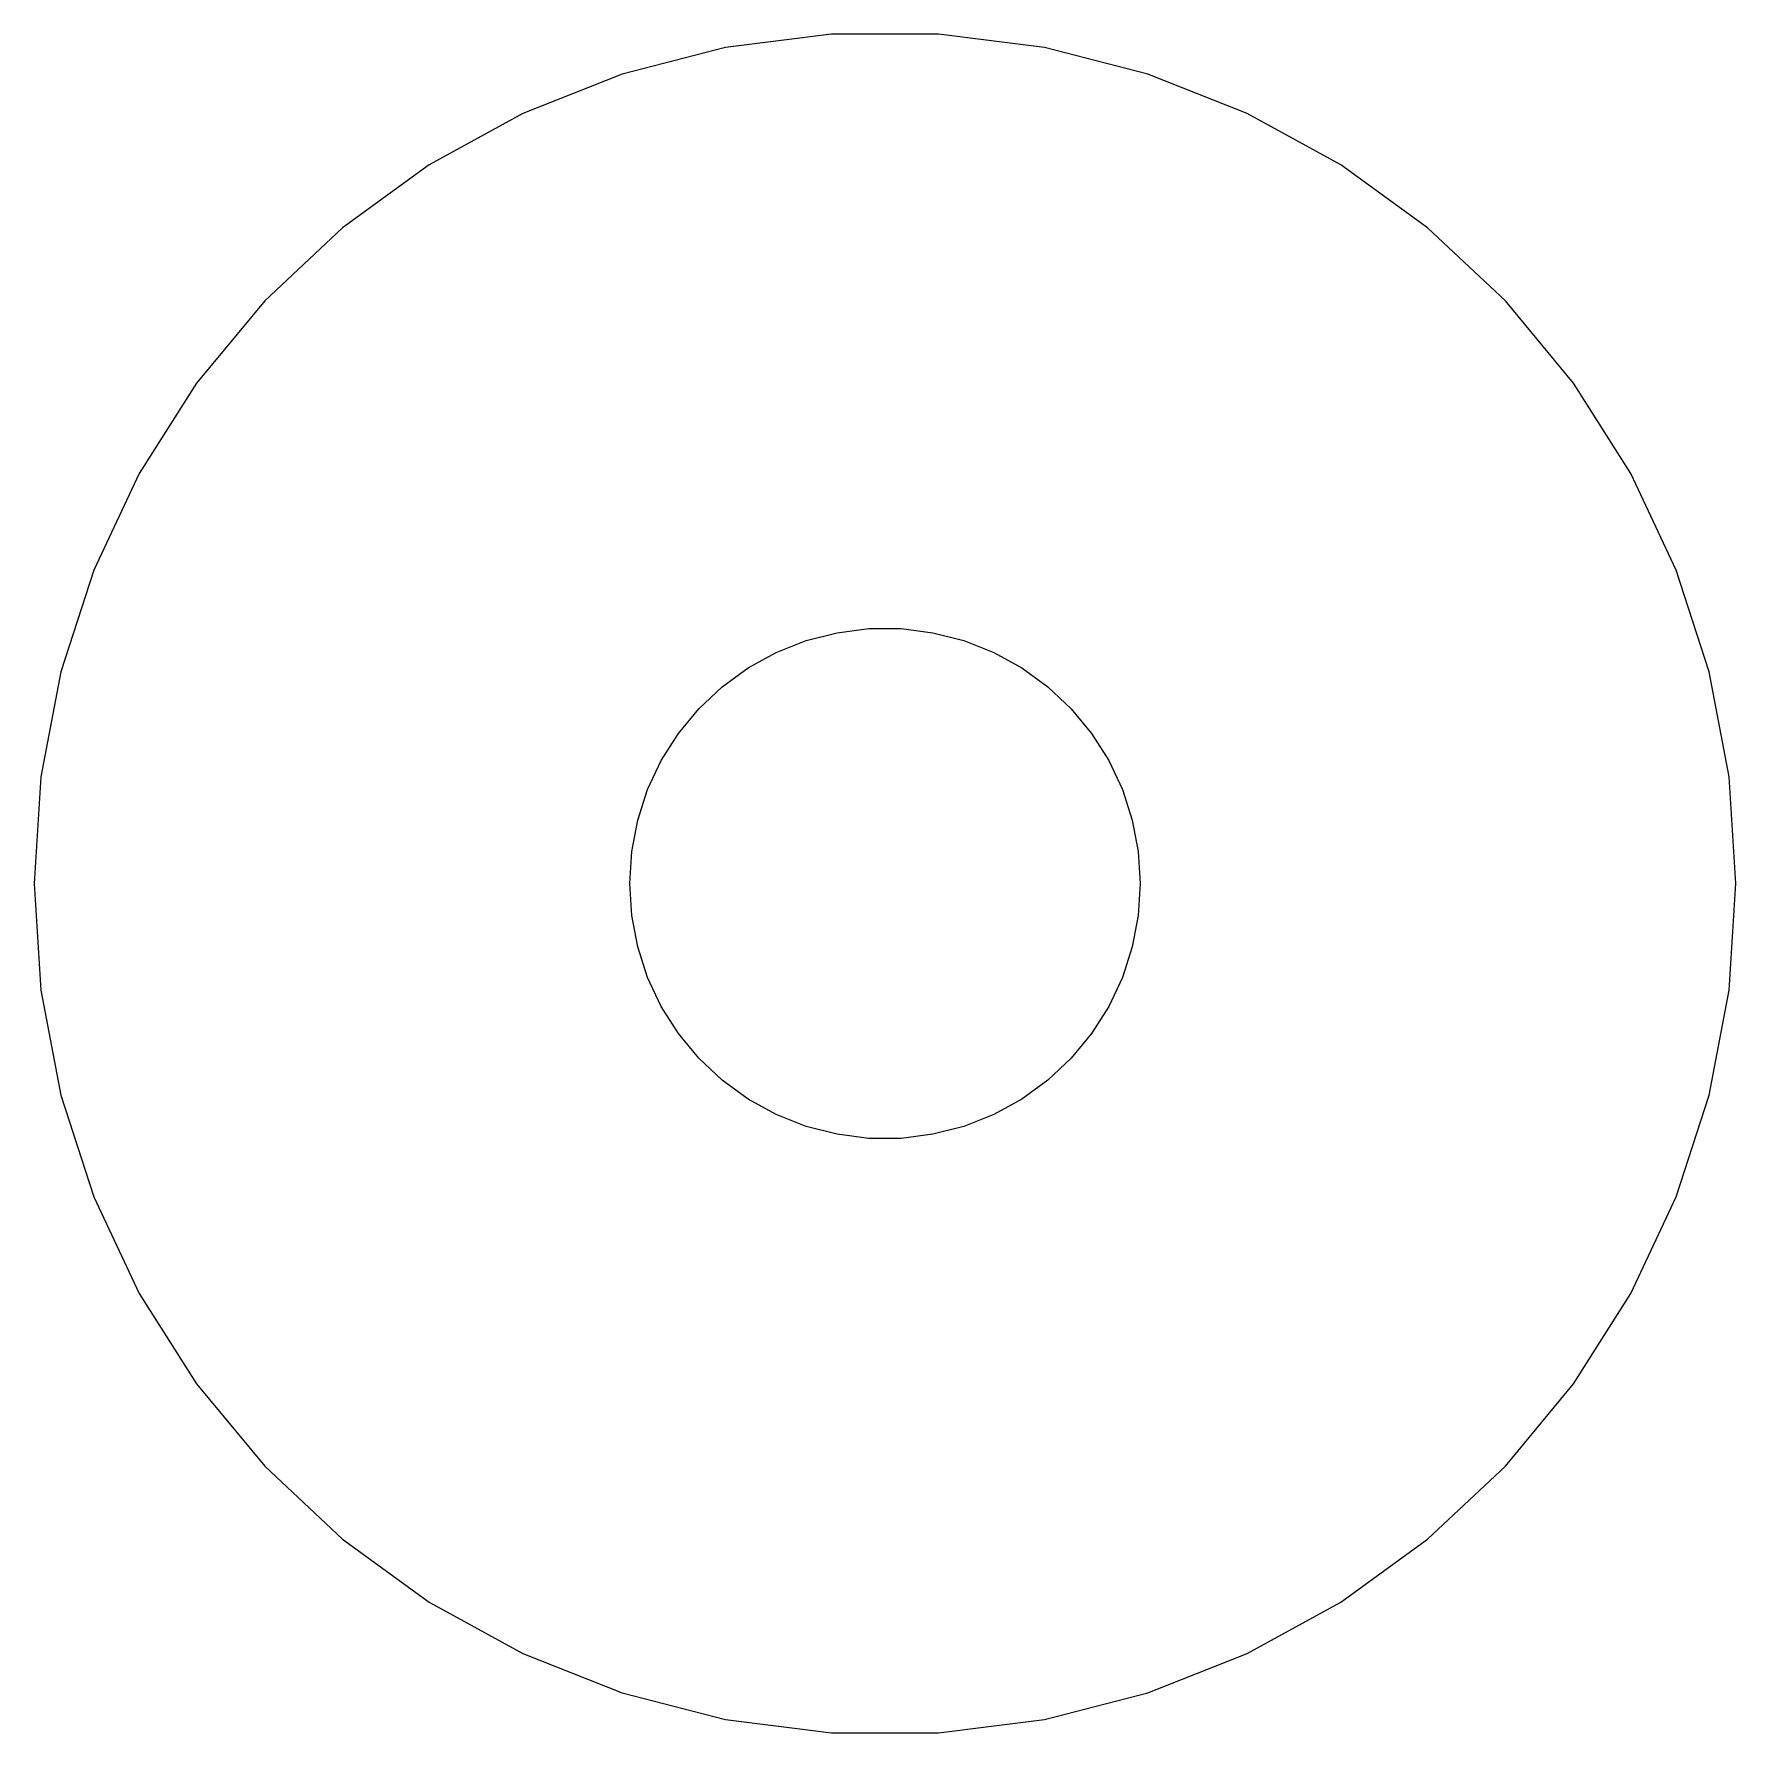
# Model space of a CAD drawing. Header units: metres. Extents: x -27.5 to 28.8, y -16.2 to 17.5.
# Drawn here: x -27.5 to -17.5, y -16.24 to -6.26 of the extents above.
import ezdxf

# ---------------------------------------------------------------- set-up
doc = ezdxf.new("R2010")
doc.units = ezdxf.units.M

msp = doc.modelspace()

# ---------------------------------------------------------------- linework, layer by layer
for p, q in [((-22.8139, -6.25986), (-23.4369, -6.33856)), ((-22.186, -6.25986), (-22.8139, -6.25986)), ((-21.5631, -6.33856), (-22.186, -6.25986)), ((-23.4369, -6.33856), (-24.0451, -6.49471)), ((-20.9549, -6.49471), (-21.5631, -6.33856)), ((-24.0451, -6.49471), (-24.6289, -6.72586)), ((-20.3711, -6.72586), (-20.9549, -6.49471)), ((-24.6289, -6.72586), (-25.1791, -7.02835)), ((-19.8209, -7.02835), (-20.3711, -6.72586)), ((-25.1791, -7.02835), (-25.6871, -7.39743)), ((-19.3129, -7.39743), (-19.8209, -7.02835)), ((-25.6871, -7.39743), (-26.1448, -7.82726)), ((-18.8551, -7.82726), (-19.3129, -7.39743)), ((-26.1448, -7.82726), (-26.5451, -8.31107)), ((-18.4549, -8.31107), (-18.8551, -7.82726)), ((-26.5451, -8.31107), (-26.8815, -8.84122)), ((-18.1185, -8.84122), (-18.4549, -8.31107)), ((-26.8815, -8.84122), (-27.1489, -9.40936)), ((-17.8511, -9.40936), (-18.1185, -8.84122)), ((-27.1489, -9.40936), (-27.3429, -10.0065)), ((-17.6571, -10.0065), (-17.8511, -9.40936)), ((-22.9635, -9.82341), (-22.7811, -9.77657)), ((-22.7811, -9.77657), (-22.5942, -9.75294)), ((-22.5942, -9.75294), (-22.4058, -9.75294)), ((-22.4058, -9.75294), (-22.2189, -9.77657)), ((-22.2189, -9.77657), (-22.0365, -9.82341)), ((-23.3037, -9.98351), (-23.1387, -9.89275)), ((-23.1387, -9.89275), (-22.9635, -9.82341)), ((-22.0365, -9.82341), (-21.8613, -9.89275)), ((-21.8613, -9.89275), (-21.6963, -9.98351)), ((-23.4561, -10.0942), (-23.3037, -9.98351)), ((-21.6963, -9.98351), (-21.5439, -10.0942)), ((-27.3429, -10.0065), (-27.4606, -10.6233)), ((-23.5934, -10.2232), (-23.4561, -10.0942)), ((-21.5439, -10.0942), (-21.4065, -10.2232)), ((-17.5394, -10.6233), (-17.6571, -10.0065)), ((-23.7135, -10.3683), (-23.5934, -10.2232)), ((-21.4065, -10.2232), (-21.2865, -10.3683)), ((-23.8145, -10.5274), (-23.7135, -10.3683)), ((-21.2865, -10.3683), (-21.1855, -10.5274)), ((-23.8947, -10.6978), (-23.8145, -10.5274)), ((-21.1855, -10.5274), (-21.1053, -10.6978)), ((-27.4606, -10.6233), (-27.5, -11.25)), ((-23.9529, -10.877), (-23.8947, -10.6978)), ((-21.1053, -10.6978), (-21.0471, -10.877)), ((-17.5, -11.25), (-17.5394, -10.6233)), ((-23.9882, -11.062), (-23.9529, -10.877)), ((-21.0471, -10.877), (-21.0118, -11.062)), ((-24, -11.25), (-23.9882, -11.062)), ((-21.0118, -11.062), (-21, -11.25)), ((-27.5, -11.25), (-27.4606, -11.8767)), ((-23.9882, -11.438), (-24, -11.25)), ((-21, -11.25), (-21.0118, -11.438)), ((-17.5394, -11.8767), (-17.5, -11.25)), ((-23.9529, -11.623), (-23.9882, -11.438)), ((-21.0118, -11.438), (-21.0471, -11.623)), ((-23.8947, -11.8022), (-23.9529, -11.623)), ((-21.0471, -11.623), (-21.1053, -11.8022)), ((-27.4606, -11.8767), (-27.3429, -12.4934)), ((-23.8145, -11.9726), (-23.8947, -11.8022)), ((-21.1053, -11.8022), (-21.1855, -11.9726)), ((-17.6571, -12.4934), (-17.5394, -11.8767)), ((-23.7135, -12.1317), (-23.8145, -11.9726)), ((-21.1855, -11.9726), (-21.2865, -12.1317)), ((-23.5934, -12.2768), (-23.7135, -12.1317)), ((-21.2865, -12.1317), (-21.4065, -12.2768)), ((-23.4561, -12.4058), (-23.5934, -12.2768)), ((-21.4065, -12.2768), (-21.5439, -12.4058)), ((-27.3429, -12.4934), (-27.1489, -13.0906)), ((-23.3037, -12.5165), (-23.4561, -12.4058)), ((-21.5439, -12.4058), (-21.6963, -12.5165)), ((-17.8511, -13.0906), (-17.6571, -12.4934)), ((-23.1387, -12.6072), (-23.3037, -12.5165)), ((-21.6963, -12.5165), (-21.8613, -12.6072)), ((-22.9635, -12.6766), (-23.1387, -12.6072)), ((-22.7811, -12.7234), (-22.9635, -12.6766)), ((-22.0365, -12.6766), (-22.2189, -12.7234)), ((-21.8613, -12.6072), (-22.0365, -12.6766)), ((-22.5942, -12.747), (-22.7811, -12.7234)), ((-22.4058, -12.747), (-22.5942, -12.747)), ((-22.2189, -12.7234), (-22.4058, -12.747)), ((-27.1489, -13.0906), (-26.8815, -13.6588)), ((-18.1185, -13.6588), (-17.8511, -13.0906)), ((-26.8815, -13.6588), (-26.5451, -14.1889)), ((-18.4549, -14.1889), (-18.1185, -13.6588)), ((-26.5451, -14.1889), (-26.1448, -14.6727)), ((-18.8551, -14.6727), (-18.4549, -14.1889)), ((-26.1448, -14.6727), (-25.6871, -15.1026)), ((-19.3129, -15.1026), (-18.8551, -14.6727)), ((-25.6871, -15.1026), (-25.1791, -15.4716)), ((-19.8209, -15.4716), (-19.3129, -15.1026)), ((-25.1791, -15.4716), (-24.6289, -15.7741)), ((-20.3711, -15.7741), (-19.8209, -15.4716)), ((-24.6289, -15.7741), (-24.0451, -16.0053)), ((-20.9549, -16.0053), (-20.3711, -15.7741)), ((-24.0451, -16.0053), (-23.4369, -16.1614)), ((-21.5631, -16.1614), (-20.9549, -16.0053)), ((-23.4369, -16.1614), (-22.8139, -16.2401)), ((-22.186, -16.2401), (-21.5631, -16.1614)), ((-22.8139, -16.2401), (-22.186, -16.2401))]:
    msp.add_line(p, q)

doc.saveas('drawing.dxf')
